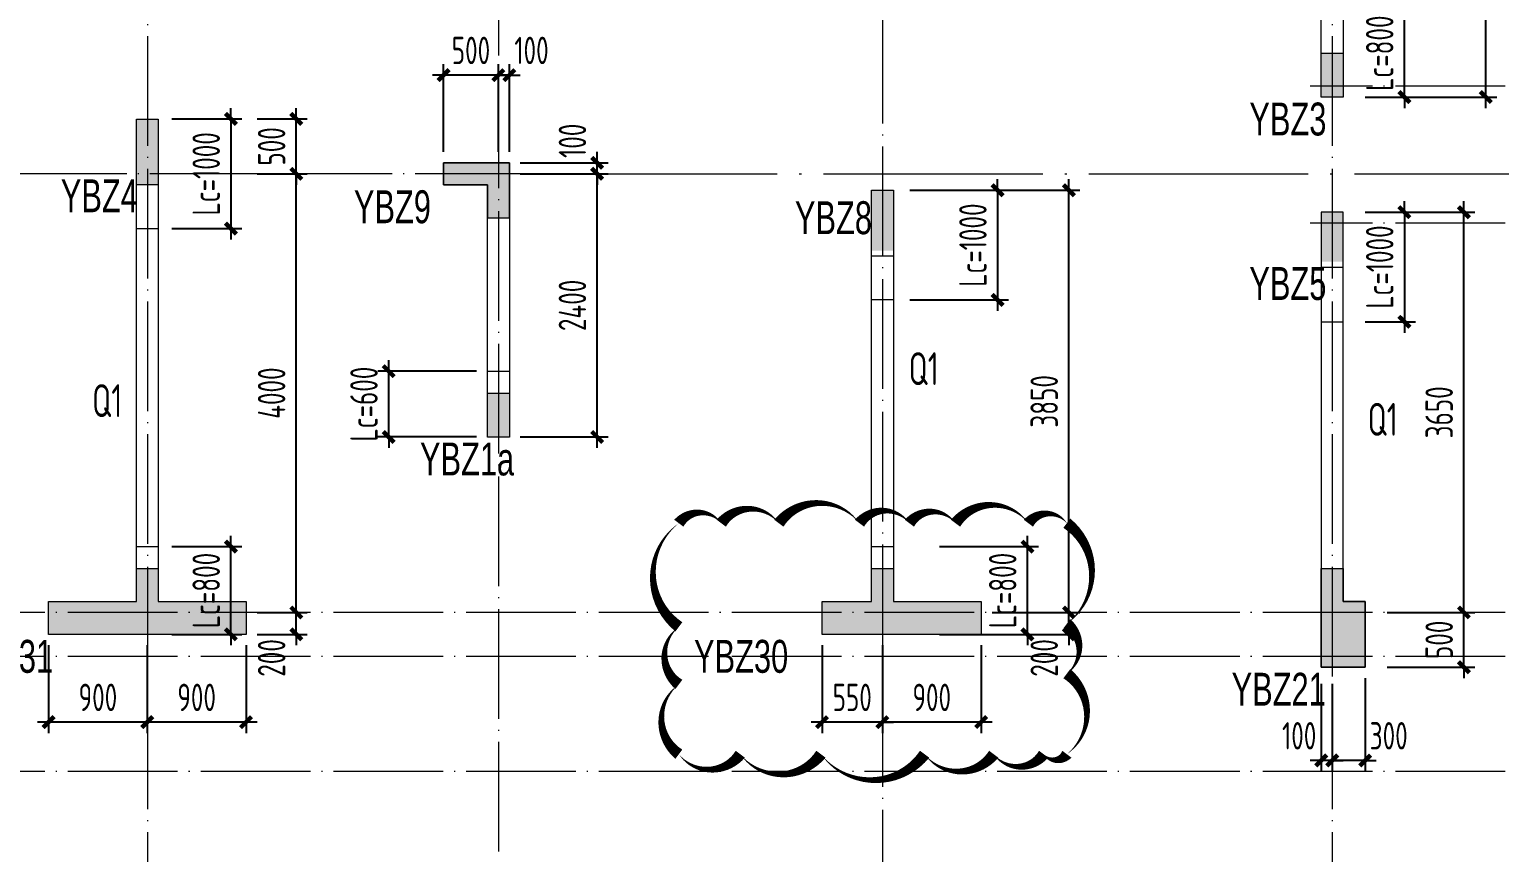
# Model space of a CAD drawing. Extents: x 5874492 to 7194610, y -939842 to -279257.
# Drawn here: x 6324135 to 6337536, y -705438 to -697931 of the extents above; entities that cross this region are included whole.
import ezdxf
from ezdxf.enums import TextEntityAlignment as Align

# ---------------------------------------------------------------- set-up
doc = ezdxf.new("R2010")
doc.units = 0
doc.header["$LTSCALE"] = 1000
doc.linetypes.add('DOTE', pattern=[2.42, 2, -0.2, 0.02, -0.2])
for name, color, linetype, lineweight in [('A-轴线-塔楼', 1, 'DOTE', 9), ('A-轴线-隔墙', 41, 'DOTE', 9), ('S-基础-HATCH', 251, 'Continuous', 20), ('S-墙柱-COLU', 50, 'Continuous', 20), ('S-墙柱-DIM', 3, 'Continuous', 20), ('S-墙柱-Lc填充', 8, 'Continuous', 20), ('S-墙柱-WALL', 6, 'Continuous', 20), ('S-墙柱-编号', 4, 'Continuous', 20), ('S-轴网-轴线', 1, 'DOTE', 9), ('S-通用-TEXT', 7, 'Continuous', 20)]:
    doc.layers.add(name, color=color, linetype=linetype, lineweight=lineweight)
doc.layers.add('S-活动层-非打印1', color=170, linetype='Continuous', plot=False)
doc.styles.add('BW_Dim', font='Bweng.shx', dxfattribs={"width": 0.7, "bigfont": 'hztxt.shx'})
doc.styles.add('TSSD_Dimension', font='tssdeng.shx', dxfattribs={"width": 0.7, "bigfont": 'tssdchn.shx'})
doc.styles.add('TSSD_Rein', font='tssdeng.shx', dxfattribs={"width": 0.7, "bigfont": 'hztxt.shx'})
doc.dimstyles.new('TSSD_100_100', dxfattribs={"dimtxt": 250, "dimasz": 100, "dimexe": 100, "dimexo": 100, "dimgap": 100, "dimtad": 1, "dimdec": 0, "dimzin": 0, "dimdsep": 46, "dimtxsty": 'TSSD_Dimension', "dimblk": 'ARCHTICK', "dimcen": 0, "dimdle": 100, "dimclrt": 7, "dimadec": 0, "dimazin": 0, "dimtfac": 1, "dimtdec": 0, "dimtix": 1, "dimtmove": 2, "dimatfit": 0, "dimfxl": 0, "dimtolj": 1, "dimtzin": 0, "dimarcsym": 0})

# ---------------------------------------------------------------- blocks, each defined once
blk = doc.blocks.new('_ArchTick')
at = {"color": 0, "linetype": 'ByBlock', "const_width": 0.4}
blk.add_lwpolyline([(-0.5, -0.5), (0.5, 0.5)], dxfattribs=at)
blk = doc.blocks.new('*D1022')
at = {"layer": 'Defpoints', "color": 0, "transparency": 16777216}
for p in [(6324310, -703448), (6325210, -703448), (6324310, -704248)]:
    blk.add_point(p, dxfattribs=at)
at = {"layer": 'S-墙柱-DIM', "color": 0, "lineweight": -2, "transparency": 16777216}
for p, q in [((6324310, -703548), (6324310, -704348)), ((6325210, -703548), (6325210, -704348)), ((6325310, -704248), (6324210, -704248))]:
    blk.add_line(p, q, dxfattribs=at)
at = {"layer": 'S-墙柱-DIM', "color": 0, "lineweight": -2, "transparency": 16777216, "xscale": 100, "yscale": 100, "zscale": 100, "rotation": 180}
blk.add_blockref('_ArchTick', (6324310, -704248), dxfattribs=at)
at = {"layer": 'S-墙柱-DIM', "color": 0, "lineweight": -2, "transparency": 16777216, "xscale": 100, "yscale": 100, "zscale": 100}
blk.add_blockref('_ArchTick', (6325210, -704248), dxfattribs=at)
at = {"layer": 'S-墙柱-DIM', "color": 7, "transparency": 16777216, "insert": (6324760, -704023), "char_height": 250, "attachment_point": 5, "style": 'TSSD_Dimension'}
blk.add_mtext('\\A1;900', dxfattribs=at)
blk = doc.blocks.new('*D1023')
at = {"layer": 'Defpoints', "color": 0, "transparency": 16777216}
for p in [(6325210, -703448), (6326110, -703448), (6325210, -704248)]:
    blk.add_point(p, dxfattribs=at)
at = {"layer": 'S-墙柱-DIM', "color": 0, "lineweight": -2, "transparency": 16777216}
for p, q in [((6325210, -703548), (6325210, -704348)), ((6326110, -703548), (6326110, -704348)), ((6326210, -704248), (6325110, -704248))]:
    blk.add_line(p, q, dxfattribs=at)
at = {"layer": 'S-墙柱-DIM', "color": 0, "lineweight": -2, "transparency": 16777216, "xscale": 100, "yscale": 100, "zscale": 100, "rotation": 180}
blk.add_blockref('_ArchTick', (6325210, -704248), dxfattribs=at)
at = {"layer": 'S-墙柱-DIM', "color": 0, "lineweight": -2, "transparency": 16777216, "xscale": 100, "yscale": 100, "zscale": 100}
blk.add_blockref('_ArchTick', (6326110, -704248), dxfattribs=at)
at = {"layer": 'S-墙柱-DIM', "color": 7, "transparency": 16777216, "insert": (6325660, -704023), "char_height": 250, "attachment_point": 5, "style": 'TSSD_Dimension'}
blk.add_mtext('\\A1;900', dxfattribs=at)
blk = doc.blocks.new('*D1024')
at = {"layer": 'Defpoints', "color": 0, "transparency": 16777216}
for p in [(6326110, -698748), (6326568, -698748), (6326110, -699248)]:
    blk.add_point(p, dxfattribs=at)
at = {"layer": 'S-墙柱-DIM', "color": 0, "lineweight": -2, "transparency": 16777216}
for p, q in [((6326568, -698748), (6326568, -698648)), ((6326210, -698748), (6326668, -698748)), ((6326568, -699248), (6326568, -698748)), ((6326210, -699248), (6326668, -699248)), ((6326568, -699248), (6326568, -699348))]:
    blk.add_line(p, q, dxfattribs=at)
at = {"layer": 'S-墙柱-DIM', "color": 0, "lineweight": -2, "transparency": 16777216, "xscale": 100, "yscale": 100, "zscale": 100}
for p, rotation in [((6326568, -698748), 270), ((6326568, -699248), 90)]:
    blk.add_blockref('_ArchTick', p, dxfattribs=dict(at, rotation=rotation))
at = {"layer": 'S-墙柱-DIM', "color": 7, "transparency": 16777216, "insert": (6326343, -698998), "char_height": 250, "attachment_point": 5, "rotation": 90, "style": 'TSSD_Dimension'}
blk.add_mtext('\\A1;500', dxfattribs=at)
blk = doc.blocks.new('*D1025')
at = {"layer": 'Defpoints', "color": 0, "transparency": 16777216}
for p in [(6326110, -699248), (6326568, -699248), (6326110, -703248)]:
    blk.add_point(p, dxfattribs=at)
at = {"layer": 'S-墙柱-DIM', "color": 0, "lineweight": -2, "transparency": 16777216}
for p, q in [((6326568, -703348), (6326568, -699148)), ((6326210, -699248), (6326668, -699248)), ((6326210, -703248), (6326668, -703248))]:
    blk.add_line(p, q, dxfattribs=at)
at = {"layer": 'S-墙柱-DIM', "color": 0, "lineweight": -2, "transparency": 16777216, "xscale": 100, "yscale": 100, "zscale": 100}
for p, rotation in [((6326568, -699248), 90), ((6326568, -703248), 270)]:
    blk.add_blockref('_ArchTick', p, dxfattribs=dict(at, rotation=rotation))
at = {"layer": 'S-墙柱-DIM', "color": 7, "transparency": 16777216, "insert": (6326343, -701248), "char_height": 250, "attachment_point": 5, "rotation": 90, "style": 'TSSD_Dimension'}
blk.add_mtext('\\A1;4000', dxfattribs=at)
blk = doc.blocks.new('*D1026')
at = {"layer": 'Defpoints', "color": 0, "transparency": 16777216}
for p in [(6326110, -703248), (6326568, -703248), (6326110, -703448)]:
    blk.add_point(p, dxfattribs=at)
at = {"layer": 'S-墙柱-DIM', "color": 0, "lineweight": -2, "transparency": 16777216}
for p, q in [((6326568, -703248), (6326568, -703148)), ((6326210, -703248), (6326668, -703248)), ((6326568, -703448), (6326568, -703248)), ((6326210, -703448), (6326668, -703448)), ((6326568, -703448), (6326568, -703548))]:
    blk.add_line(p, q, dxfattribs=at)
at = {"layer": 'S-墙柱-DIM', "color": 0, "lineweight": -2, "transparency": 16777216, "xscale": 100, "yscale": 100, "zscale": 100}
for p, rotation in [((6326568, -703248), 270), ((6326568, -703448), 90)]:
    blk.add_blockref('_ArchTick', p, dxfattribs=dict(at, rotation=rotation))
at = {"layer": 'S-墙柱-DIM', "color": 7, "transparency": 16777216, "insert": (6326343, -703663), "char_height": 250, "attachment_point": 5, "rotation": 90, "style": 'TSSD_Dimension'}
blk.add_mtext('\\A1;200', dxfattribs=at)
blk = doc.blocks.new('*D1036')
at = {"layer": 'Defpoints', "color": 0, "transparency": 16777216}
for p in [(6327910, -698348), (6327910, -699148), (6328410, -699148)]:
    blk.add_point(p, dxfattribs=at)
at = {"layer": 'S-墙柱-DIM', "color": 0, "lineweight": -2, "transparency": 16777216}
for p, q in [((6327910, -699048), (6327910, -698248)), ((6328410, -699048), (6328410, -698248)), ((6327910, -698348), (6327810, -698348)), ((6328410, -698348), (6327910, -698348)), ((6328410, -698348), (6328510, -698348))]:
    blk.add_line(p, q, dxfattribs=at)
at = {"layer": 'S-墙柱-DIM', "color": 0, "lineweight": -2, "transparency": 16777216, "xscale": 100, "yscale": 100, "zscale": 100}
blk.add_blockref('_ArchTick', (6327910, -698348), dxfattribs=at)
at = {"layer": 'S-墙柱-DIM', "color": 0, "lineweight": -2, "transparency": 16777216, "xscale": 100, "yscale": 100, "zscale": 100, "rotation": 180}
blk.add_blockref('_ArchTick', (6328410, -698348), dxfattribs=at)
at = {"layer": 'S-墙柱-DIM', "color": 7, "transparency": 16777216, "insert": (6328160, -698123), "char_height": 250, "attachment_point": 5, "style": 'TSSD_Dimension'}
blk.add_mtext('\\A1;500', dxfattribs=at)
blk = doc.blocks.new('*D1037')
at = {"layer": 'Defpoints', "color": 0, "transparency": 16777216}
for p in [(6328410, -698348), (6328410, -699148), (6328510, -699148)]:
    blk.add_point(p, dxfattribs=at)
at = {"layer": 'S-墙柱-DIM', "color": 0, "lineweight": -2, "transparency": 16777216}
for p, q in [((6328410, -699048), (6328410, -698248)), ((6328510, -699048), (6328510, -698248)), ((6328410, -698348), (6328310, -698348)), ((6328510, -698348), (6328410, -698348)), ((6328510, -698348), (6328610, -698348))]:
    blk.add_line(p, q, dxfattribs=at)
at = {"layer": 'S-墙柱-DIM', "color": 0, "lineweight": -2, "transparency": 16777216, "xscale": 100, "yscale": 100, "zscale": 100}
blk.add_blockref('_ArchTick', (6328410, -698348), dxfattribs=at)
at = {"layer": 'S-墙柱-DIM', "color": 0, "lineweight": -2, "transparency": 16777216, "xscale": 100, "yscale": 100, "zscale": 100, "rotation": 180}
blk.add_blockref('_ArchTick', (6328510, -698348), dxfattribs=at)
at = {"layer": 'S-墙柱-DIM', "color": 7, "transparency": 16777216, "insert": (6328712, -698123), "char_height": 250, "attachment_point": 5, "style": 'TSSD_Dimension'}
blk.add_mtext('\\A1;100', dxfattribs=at)
blk = doc.blocks.new('*D1038')
at = {"layer": 'Defpoints', "color": 0, "transparency": 16777216}
for p in [(6328510, -699148), (6329310, -699148), (6328510, -699248)]:
    blk.add_point(p, dxfattribs=at)
at = {"layer": 'S-墙柱-DIM', "color": 0, "lineweight": -2, "transparency": 16777216}
for p, q in [((6329310, -699148), (6329310, -699048)), ((6328610, -699148), (6329410, -699148)), ((6329310, -699248), (6329310, -699148)), ((6328610, -699248), (6329410, -699248)), ((6329310, -699248), (6329310, -699348))]:
    blk.add_line(p, q, dxfattribs=at)
at = {"layer": 'S-墙柱-DIM', "color": 0, "lineweight": -2, "transparency": 16777216, "xscale": 100, "yscale": 100, "zscale": 100}
for p, rotation in [((6329310, -699148), 270), ((6329310, -699248), 90)]:
    blk.add_blockref('_ArchTick', p, dxfattribs=dict(at, rotation=rotation))
at = {"layer": 'S-墙柱-DIM', "color": 7, "transparency": 16777216, "insert": (6329085, -698947), "char_height": 250, "attachment_point": 5, "rotation": 90, "style": 'TSSD_Dimension'}
blk.add_mtext('\\A1;100', dxfattribs=at)
blk = doc.blocks.new('*D1039')
at = {"layer": 'Defpoints', "color": 0, "transparency": 16777216}
for p in [(6328510, -699248), (6329310, -699248), (6328510, -701648)]:
    blk.add_point(p, dxfattribs=at)
at = {"layer": 'S-墙柱-DIM', "color": 0, "lineweight": -2, "transparency": 16777216}
for p, q in [((6329310, -701748), (6329310, -699148)), ((6328610, -699248), (6329410, -699248)), ((6328610, -701648), (6329410, -701648))]:
    blk.add_line(p, q, dxfattribs=at)
at = {"layer": 'S-墙柱-DIM', "color": 0, "lineweight": -2, "transparency": 16777216, "xscale": 100, "yscale": 100, "zscale": 100}
for p, rotation in [((6329310, -699248), 90), ((6329310, -701648), 270)]:
    blk.add_blockref('_ArchTick', p, dxfattribs=dict(at, rotation=rotation))
at = {"layer": 'S-墙柱-DIM', "color": 7, "transparency": 16777216, "insert": (6329085, -700448), "char_height": 250, "attachment_point": 5, "rotation": 90, "style": 'TSSD_Dimension'}
blk.add_mtext('\\A1;2400', dxfattribs=at)
blk = doc.blocks.new('*D1050')
at = {"layer": 'Defpoints', "color": 0, "transparency": 16777216}
for p in [(6331360, -703448), (6331910, -703448), (6331360, -704248)]:
    blk.add_point(p, dxfattribs=at)
at = {"layer": 'S-墙柱-DIM', "color": 0, "lineweight": -2, "transparency": 16777216}
for p, q in [((6331360, -703548), (6331360, -704348)), ((6331910, -703548), (6331910, -704348)), ((6331360, -704248), (6331260, -704248)), ((6331910, -704248), (6331360, -704248)), ((6331910, -704248), (6332010, -704248))]:
    blk.add_line(p, q, dxfattribs=at)
at = {"layer": 'S-墙柱-DIM', "color": 0, "lineweight": -2, "transparency": 16777216, "xscale": 100, "yscale": 100, "zscale": 100}
blk.add_blockref('_ArchTick', (6331360, -704248), dxfattribs=at)
at = {"layer": 'S-墙柱-DIM', "color": 0, "lineweight": -2, "transparency": 16777216, "xscale": 100, "yscale": 100, "zscale": 100, "rotation": 180}
blk.add_blockref('_ArchTick', (6331910, -704248), dxfattribs=at)
at = {"layer": 'S-墙柱-DIM', "color": 7, "transparency": 16777216, "insert": (6331635, -704023), "char_height": 250, "attachment_point": 5, "style": 'TSSD_Dimension'}
blk.add_mtext('\\A1;550', dxfattribs=at)
blk = doc.blocks.new('*D1051')
at = {"layer": 'Defpoints', "color": 0, "transparency": 16777216}
for p in [(6331910, -703448), (6332810, -703448), (6331910, -704248)]:
    blk.add_point(p, dxfattribs=at)
at = {"layer": 'S-墙柱-DIM', "color": 0, "lineweight": -2, "transparency": 16777216}
for p, q in [((6331910, -703548), (6331910, -704348)), ((6332810, -703548), (6332810, -704348)), ((6332910, -704248), (6331810, -704248))]:
    blk.add_line(p, q, dxfattribs=at)
at = {"layer": 'S-墙柱-DIM', "color": 0, "lineweight": -2, "transparency": 16777216, "xscale": 100, "yscale": 100, "zscale": 100, "rotation": 180}
blk.add_blockref('_ArchTick', (6331910, -704248), dxfattribs=at)
at = {"layer": 'S-墙柱-DIM', "color": 0, "lineweight": -2, "transparency": 16777216, "xscale": 100, "yscale": 100, "zscale": 100}
blk.add_blockref('_ArchTick', (6332810, -704248), dxfattribs=at)
at = {"layer": 'S-墙柱-DIM', "color": 7, "transparency": 16777216, "insert": (6332360, -704023), "char_height": 250, "attachment_point": 5, "style": 'TSSD_Dimension'}
blk.add_mtext('\\A1;900', dxfattribs=at)
blk = doc.blocks.new('*D1052')
at = {"layer": 'Defpoints', "color": 0, "transparency": 16777216}
for p in [(6332810, -699398), (6333610, -699398), (6332810, -703248)]:
    blk.add_point(p, dxfattribs=at)
at = {"layer": 'S-墙柱-DIM', "color": 0, "lineweight": -2, "transparency": 16777216}
for p, q in [((6333610, -703348), (6333610, -699298)), ((6332910, -699398), (6333710, -699398)), ((6332910, -703248), (6333710, -703248))]:
    blk.add_line(p, q, dxfattribs=at)
at = {"layer": 'S-墙柱-DIM', "color": 0, "lineweight": -2, "transparency": 16777216, "xscale": 100, "yscale": 100, "zscale": 100}
for p, rotation in [((6333610, -699398), 90), ((6333610, -703248), 270)]:
    blk.add_blockref('_ArchTick', p, dxfattribs=dict(at, rotation=rotation))
at = {"layer": 'S-墙柱-DIM', "color": 7, "transparency": 16777216, "insert": (6333385, -701323), "char_height": 250, "attachment_point": 5, "rotation": 90, "style": 'TSSD_Dimension'}
blk.add_mtext('\\A1;3850', dxfattribs=at)
blk = doc.blocks.new('*D1053')
at = {"layer": 'Defpoints', "color": 0, "transparency": 16777216}
for p in [(6332810, -703248), (6333610, -703248), (6332810, -703448)]:
    blk.add_point(p, dxfattribs=at)
at = {"layer": 'S-墙柱-DIM', "color": 0, "lineweight": -2, "transparency": 16777216}
for p, q in [((6333610, -703248), (6333610, -703148)), ((6332910, -703248), (6333710, -703248)), ((6333610, -703448), (6333610, -703248)), ((6332910, -703448), (6333710, -703448)), ((6333610, -703448), (6333610, -703548))]:
    blk.add_line(p, q, dxfattribs=at)
at = {"layer": 'S-墙柱-DIM', "color": 0, "lineweight": -2, "transparency": 16777216, "xscale": 100, "yscale": 100, "zscale": 100}
for p, rotation in [((6333610, -703248), 270), ((6333610, -703448), 90)]:
    blk.add_blockref('_ArchTick', p, dxfattribs=dict(at, rotation=rotation))
at = {"layer": 'S-墙柱-DIM', "color": 7, "transparency": 16777216, "insert": (6333385, -703663), "char_height": 250, "attachment_point": 5, "rotation": 90, "style": 'TSSD_Dimension'}
blk.add_mtext('\\A1;200', dxfattribs=at)
blk = doc.blocks.new('*D1063')
at = {"layer": 'Defpoints', "color": 0, "transparency": 16777216}
for p in [(6336610, -695648), (6337410, -695648), (6336610, -698548)]:
    blk.add_point(p, dxfattribs=at)
at = {"layer": 'S-墙柱-DIM', "color": 0, "lineweight": -2, "transparency": 16777216}
for p, q in [((6337410, -698648), (6337410, -695548)), ((6336710, -695648), (6337510, -695648)), ((6336710, -698548), (6337510, -698548))]:
    blk.add_line(p, q, dxfattribs=at)
at = {"layer": 'S-墙柱-DIM', "color": 0, "lineweight": -2, "transparency": 16777216, "xscale": 100, "yscale": 100, "zscale": 100}
for p, rotation in [((6337410, -695648), 90), ((6337410, -698548), 270)]:
    blk.add_blockref('_ArchTick', p, dxfattribs=dict(at, rotation=rotation))
at = {"layer": 'S-墙柱-DIM', "color": 7, "transparency": 16777216, "insert": (6337185, -697098), "char_height": 250, "attachment_point": 5, "rotation": 90, "style": 'TSSD_Dimension'}
blk.add_mtext('\\A1;2900', dxfattribs=at)
blk = doc.blocks.new('*D1064')
at = {"layer": 'Defpoints', "color": 0, "transparency": 16777216}
for p in [(6335910, -703798), (6336010, -703798), (6335910, -704598)]:
    blk.add_point(p, dxfattribs=at)
at = {"layer": 'S-墙柱-DIM', "color": 0, "lineweight": -2, "transparency": 16777216}
for p, q in [((6335910, -703898), (6335910, -704698)), ((6336010, -703898), (6336010, -704698)), ((6335910, -704598), (6335810, -704598)), ((6336010, -704598), (6335910, -704598)), ((6336010, -704598), (6336110, -704598))]:
    blk.add_line(p, q, dxfattribs=at)
at = {"layer": 'S-墙柱-DIM', "color": 0, "lineweight": -2, "transparency": 16777216, "xscale": 100, "yscale": 100, "zscale": 100}
blk.add_blockref('_ArchTick', (6335910, -704598), dxfattribs=at)
at = {"layer": 'S-墙柱-DIM', "color": 0, "lineweight": -2, "transparency": 16777216, "xscale": 100, "yscale": 100, "zscale": 100, "rotation": 180}
blk.add_blockref('_ArchTick', (6336010, -704598), dxfattribs=at)
at = {"layer": 'S-墙柱-DIM', "color": 7, "transparency": 16777216, "insert": (6335709, -704373), "char_height": 250, "attachment_point": 5, "style": 'TSSD_Dimension'}
blk.add_mtext('\\A1;100', dxfattribs=at)
blk = doc.blocks.new('*D1065')
at = {"layer": 'Defpoints', "color": 0, "transparency": 16777216}
for p in [(6336310, -703748), (6336010, -703798), (6336010, -704598)]:
    blk.add_point(p, dxfattribs=at)
at = {"layer": 'S-墙柱-DIM', "color": 0, "lineweight": -2, "transparency": 16777216}
for p, q in [((6336010, -703898), (6336010, -704698)), ((6336310, -703848), (6336310, -704698)), ((6336010, -704598), (6335910, -704598)), ((6336310, -704598), (6336010, -704598)), ((6336310, -704598), (6336410, -704598))]:
    blk.add_line(p, q, dxfattribs=at)
at = {"layer": 'S-墙柱-DIM', "color": 0, "lineweight": -2, "transparency": 16777216, "xscale": 100, "yscale": 100, "zscale": 100}
blk.add_blockref('_ArchTick', (6336010, -704598), dxfattribs=at)
at = {"layer": 'S-墙柱-DIM', "color": 0, "lineweight": -2, "transparency": 16777216, "xscale": 100, "yscale": 100, "zscale": 100, "rotation": 180}
blk.add_blockref('_ArchTick', (6336310, -704598), dxfattribs=at)
at = {"layer": 'S-墙柱-DIM', "color": 7, "transparency": 16777216, "insert": (6336525, -704373), "char_height": 250, "attachment_point": 5, "style": 'TSSD_Dimension'}
blk.add_mtext('\\A1;300', dxfattribs=at)
blk = doc.blocks.new('*D1066')
at = {"layer": 'Defpoints', "color": 0, "transparency": 16777216}
for p in [(6336410, -699598), (6337210, -699598), (6336410, -703248)]:
    blk.add_point(p, dxfattribs=at)
at = {"layer": 'S-墙柱-DIM', "color": 0, "lineweight": -2, "transparency": 16777216}
for p, q in [((6336510, -699598), (6337310, -699598)), ((6337210, -703348), (6337210, -699498)), ((6336510, -703248), (6337310, -703248))]:
    blk.add_line(p, q, dxfattribs=at)
at = {"layer": 'S-墙柱-DIM', "color": 0, "lineweight": -2, "transparency": 16777216, "xscale": 100, "yscale": 100, "zscale": 100}
for p, rotation in [((6337210, -699598), 90), ((6337210, -703248), 270)]:
    blk.add_blockref('_ArchTick', p, dxfattribs=dict(at, rotation=rotation))
at = {"layer": 'S-墙柱-DIM', "color": 7, "transparency": 16777216, "insert": (6336985, -701423), "char_height": 250, "attachment_point": 5, "rotation": 90, "style": 'TSSD_Dimension'}
blk.add_mtext('\\A1;3650', dxfattribs=at)
blk = doc.blocks.new('*D1067')
at = {"layer": 'Defpoints', "color": 0, "transparency": 16777216}
for p in [(6336410, -703248), (6337210, -703248), (6336410, -703748)]:
    blk.add_point(p, dxfattribs=at)
at = {"layer": 'S-墙柱-DIM', "color": 0, "lineweight": -2, "transparency": 16777216}
for p, q in [((6337210, -703248), (6337210, -703148)), ((6336510, -703248), (6337310, -703248)), ((6337210, -703748), (6337210, -703248)), ((6336510, -703748), (6337310, -703748)), ((6337210, -703748), (6337210, -703848))]:
    blk.add_line(p, q, dxfattribs=at)
at = {"layer": 'S-墙柱-DIM', "color": 0, "lineweight": -2, "transparency": 16777216, "xscale": 100, "yscale": 100, "zscale": 100}
for p, rotation in [((6337210, -703248), 270), ((6337210, -703748), 90)]:
    blk.add_blockref('_ArchTick', p, dxfattribs=dict(at, rotation=rotation))
at = {"layer": 'S-墙柱-DIM', "color": 7, "transparency": 16777216, "insert": (6336985, -703498), "char_height": 250, "attachment_point": 5, "rotation": 90, "style": 'TSSD_Dimension'}
blk.add_mtext('\\A1;500', dxfattribs=at)
blk = doc.blocks.new('*D1078')
at = {"layer": 'Defpoints', "color": 0, "transparency": 16777216}
for p in [(6336210, -697748), (6336668, -697748), (6336210, -698548)]:
    blk.add_point(p, dxfattribs=at)
at = {"layer": 'S-墙柱-DIM', "color": 0, "lineweight": -2, "transparency": 16777216}
for p, q in [((6336668, -697748), (6336668, -697648)), ((6336310, -697748), (6336768, -697748)), ((6336668, -698548), (6336668, -697748)), ((6336310, -698548), (6336768, -698548)), ((6336668, -698548), (6336668, -698648))]:
    blk.add_line(p, q, dxfattribs=at)
at = {"layer": 'S-墙柱-DIM', "color": 0, "lineweight": -2, "transparency": 16777216, "xscale": 100, "yscale": 100, "zscale": 100}
for p, rotation in [((6336668, -697748), 270), ((6336668, -698548), 90)]:
    blk.add_blockref('_ArchTick', p, dxfattribs=dict(at, rotation=rotation))
at = {"layer": 'S-墙柱-DIM', "color": 7, "transparency": 16777216, "insert": (6336443, -698148), "char_height": 250, "attachment_point": 5, "rotation": 90, "style": 'TSSD_Dimension'}
blk.add_mtext('\\A1;Lc=800', dxfattribs=at)
blk = doc.blocks.new('*D1081')
at = {"layer": 'Defpoints', "color": 0, "transparency": 16777216}
for p in [(6336210, -699598), (6336210, -700598), (6336668, -700598)]:
    blk.add_point(p, dxfattribs=at)
at = {"layer": 'S-墙柱-DIM', "color": 0, "lineweight": -2, "transparency": 16777216}
for p, q in [((6336310, -699598), (6336768, -699598)), ((6336668, -699598), (6336668, -699498)), ((6336668, -699598), (6336668, -700598)), ((6336310, -700598), (6336768, -700598)), ((6336668, -700598), (6336668, -700698))]:
    blk.add_line(p, q, dxfattribs=at)
at = {"layer": 'S-墙柱-DIM', "color": 0, "lineweight": -2, "transparency": 16777216, "xscale": 100, "yscale": 100, "zscale": 100}
for p, rotation in [((6336668, -699598), 270), ((6336668, -700598), 90)]:
    blk.add_blockref('_ArchTick', p, dxfattribs=dict(at, rotation=rotation))
at = {"layer": 'S-墙柱-DIM', "color": 7, "transparency": 16777216, "insert": (6336443, -700098), "char_height": 250, "attachment_point": 5, "rotation": 90, "style": 'TSSD_Dimension'}
blk.add_mtext('\\A1;Lc=1000', dxfattribs=at)
blk = doc.blocks.new('*D1082')
at = {"layer": 'Defpoints', "color": 0, "transparency": 16777216}
for p in [(6325335, -698748), (6325335, -699748), (6325972, -699748)]:
    blk.add_point(p, dxfattribs=at)
at = {"layer": 'S-墙柱-DIM', "color": 0, "lineweight": -2, "transparency": 16777216}
for p, q in [((6325972, -698748), (6325972, -698648)), ((6325435, -698748), (6326072, -698748)), ((6325972, -698748), (6325972, -699748)), ((6325435, -699748), (6326072, -699748)), ((6325972, -699748), (6325972, -699848))]:
    blk.add_line(p, q, dxfattribs=at)
at = {"layer": 'S-墙柱-DIM', "color": 0, "lineweight": -2, "transparency": 16777216, "xscale": 100, "yscale": 100, "zscale": 100}
for p, rotation in [((6325972, -698748), 270), ((6325972, -699748), 90)]:
    blk.add_blockref('_ArchTick', p, dxfattribs=dict(at, rotation=rotation))
at = {"layer": 'S-墙柱-DIM', "color": 7, "transparency": 16777216, "insert": (6325747, -699248), "char_height": 250, "attachment_point": 5, "rotation": 90, "style": 'TSSD_Dimension'}
blk.add_mtext('\\A1;Lc=1000', dxfattribs=at)
blk = doc.blocks.new('*D1083')
at = {"layer": 'Defpoints', "color": 0, "transparency": 16777216}
for p in [(6325335, -702648), (6325972, -702648), (6325335, -703448)]:
    blk.add_point(p, dxfattribs=at)
at = {"layer": 'S-墙柱-DIM', "color": 0, "lineweight": -2, "transparency": 16777216}
for p, q in [((6325972, -702648), (6325972, -702548)), ((6325435, -702648), (6326072, -702648)), ((6325972, -703448), (6325972, -702648)), ((6325435, -703448), (6326072, -703448)), ((6325972, -703448), (6325972, -703548))]:
    blk.add_line(p, q, dxfattribs=at)
at = {"layer": 'S-墙柱-DIM', "color": 0, "lineweight": -2, "transparency": 16777216, "xscale": 100, "yscale": 100, "zscale": 100}
for p, rotation in [((6325972, -702648), 270), ((6325972, -703448), 90)]:
    blk.add_blockref('_ArchTick', p, dxfattribs=dict(at, rotation=rotation))
at = {"layer": 'S-墙柱-DIM', "color": 7, "transparency": 16777216, "insert": (6325747, -703048), "char_height": 250, "attachment_point": 5, "rotation": 90, "style": 'TSSD_Dimension'}
blk.add_mtext('\\A1;Lc=800', dxfattribs=at)
blk = doc.blocks.new('*D1084')
at = {"layer": 'Defpoints', "color": 0, "transparency": 16777216}
for p in [(6332060, -699398), (6332060, -700398), (6332960, -700398)]:
    blk.add_point(p, dxfattribs=at)
at = {"layer": 'S-墙柱-DIM', "color": 0, "lineweight": -2, "transparency": 16777216}
for p, q in [((6332960, -699398), (6332960, -699298)), ((6332160, -699398), (6333060, -699398)), ((6332960, -699398), (6332960, -700398)), ((6332160, -700398), (6333060, -700398)), ((6332960, -700398), (6332960, -700498))]:
    blk.add_line(p, q, dxfattribs=at)
at = {"layer": 'S-墙柱-DIM', "color": 0, "lineweight": -2, "transparency": 16777216, "xscale": 100, "yscale": 100, "zscale": 100}
for p, rotation in [((6332960, -699398), 270), ((6332960, -700398), 90)]:
    blk.add_blockref('_ArchTick', p, dxfattribs=dict(at, rotation=rotation))
at = {"layer": 'S-墙柱-DIM', "color": 7, "transparency": 16777216, "insert": (6332735, -699898), "char_height": 250, "attachment_point": 5, "rotation": 90, "style": 'TSSD_Dimension'}
blk.add_mtext('\\A1;Lc=1000', dxfattribs=at)
blk = doc.blocks.new('*D1085')
at = {"layer": 'Defpoints', "color": 0, "transparency": 16777216}
for p in [(6332332, -702648), (6333232, -702648), (6332332, -703448)]:
    blk.add_point(p, dxfattribs=at)
at = {"layer": 'S-墙柱-DIM', "color": 0, "lineweight": -2, "transparency": 16777216}
for p, q in [((6333232, -702648), (6333232, -702548)), ((6332432, -702648), (6333332, -702648)), ((6333232, -703448), (6333232, -702648)), ((6332432, -703448), (6333332, -703448)), ((6333232, -703448), (6333232, -703548))]:
    blk.add_line(p, q, dxfattribs=at)
at = {"layer": 'S-墙柱-DIM', "color": 0, "lineweight": -2, "transparency": 16777216, "xscale": 100, "yscale": 100, "zscale": 100}
for p, rotation in [((6333232, -702648), 270), ((6333232, -703448), 90)]:
    blk.add_blockref('_ArchTick', p, dxfattribs=dict(at, rotation=rotation))
at = {"layer": 'S-墙柱-DIM', "color": 7, "transparency": 16777216, "insert": (6333007, -703048), "char_height": 250, "attachment_point": 5, "rotation": 90, "style": 'TSSD_Dimension'}
blk.add_mtext('\\A1;Lc=800', dxfattribs=at)
blk = doc.blocks.new('*D1087')
at = {"layer": 'Defpoints', "color": 0, "transparency": 16777216}
for p in [(6327410, -701048), (6328310, -701048), (6328310, -701648)]:
    blk.add_point(p, dxfattribs=at)
at = {"layer": 'S-墙柱-DIM', "color": 0, "lineweight": -2, "transparency": 16777216}
for p, q in [((6327410, -701048), (6327410, -700948)), ((6328210, -701048), (6327310, -701048)), ((6327410, -701648), (6327410, -701048)), ((6328210, -701648), (6327310, -701648)), ((6327410, -701648), (6327410, -701748))]:
    blk.add_line(p, q, dxfattribs=at)
at = {"layer": 'S-墙柱-DIM', "color": 0, "lineweight": -2, "transparency": 16777216, "xscale": 100, "yscale": 100, "zscale": 100}
for p, rotation in [((6327410, -701048), 270), ((6327410, -701648), 90)]:
    blk.add_blockref('_ArchTick', p, dxfattribs=dict(at, rotation=rotation))
at = {"layer": 'S-墙柱-DIM', "color": 7, "transparency": 16777216, "insert": (6327185, -701348), "char_height": 250, "attachment_point": 5, "rotation": 90, "style": 'TSSD_Dimension'}
blk.add_mtext('\\A1;Lc=600', dxfattribs=at)
blk = doc.blocks.new('ZHOUWANG3')
at = {"layer": 'A-轴线-塔楼', "linetype": 'DOTE', "ltscale": 0.5}
for p, q in [((118952, 248942), (118952, 226834)), ((129752, 248942), (129752, 226834)), ((125652, 241886), (125652, 226834)), ((122152, 240086), (122152, 225988)), ((122394, 235586), (101608, 235586)), ((139798, 231586), (85362, 231586))]:
    blk.add_line(p, q, dxfattribs=at)
at = {"layer": 'A-轴线-隔墙', "ltscale": 0.5}
for p, q in [((139798, 236386), (129552, 236386)), ((139798, 235136), (129552, 235136)), ((139798, 231186), (85362, 231186)), ((139798, 230136), (85362, 230136))]:
    blk.add_line(p, q, dxfattribs=at)

msp = doc.modelspace()

# ---------------------------------------------------------------- hatches: boundary and pattern name
at = {"layer": 'S-基础-HATCH'}
for points in [[(6336110.4, -698548.4), (6335910.4, -698548.4), (6335910.4, -698148.4), (6336110.4, -698148.4)], [(6325110.4, -698748.4), (6325310.4, -698748.4), (6325310.4, -699348.4), (6325110.4, -699348.4)], [(6328310.4, -699348.4), (6328310.4, -699648.4), (6328510.4, -699648.4), (6328510.4, -699148.4), (6327910.4, -699148.4), (6327910.4, -699348.4)], [(6331810.4, -699398.4), (6332010.4, -699398.4), (6332010.4, -699948.4), (6331810.4, -699948.4)], [(6336110.4, -699598.4), (6335910.4, -699598.4), (6335910.4, -700048.4), (6336110.4, -700048.4)], [(6328510.4, -701248.4), (6328510.4, -701648.4), (6328310.4, -701648.4), (6328310.4, -701248.4)], [(6324310.4, -703448.4), (6324310.4, -703148.4), (6325110.4, -703148.4), (6325110.4, -702848.4), (6325310.4, -702848.4), (6325310.4, -703148.4), (6326110.4, -703148.4), (6326110.4, -703448.4)], [(6331360.4, -703148.4), (6331360.4, -703448.4), (6332810.4, -703448.4), (6332810.4, -703148.4), (6332010.4, -703148.4), (6332010.4, -702848.4), (6331810.4, -702848.4), (6331810.4, -703148.4)], [(6336110.4, -703148.4), (6336310.4, -703148.4), (6336310.4, -703748.4), (6335910.4, -703748.4), (6335910.4, -702848.4), (6336110.4, -702848.4)]]:
    msp.add_hatch(color=256, dxfattribs=at).paths.add_polyline_path(points)

# ---------------------------------------------------------------- linework, layer by layer
at = {"layer": 'S-墙柱-COLU'}
for points in [[(6336110.4, -698548.4), (6335910.4, -698548.4), (6335910.4, -698148.4), (6336110.4, -698148.4)], [(6325110.4, -698748.4), (6325310.4, -698748.4), (6325310.4, -699348.4), (6325110.4, -699348.4)], [(6328310.4, -699348.4), (6328310.4, -699648.4), (6328510.4, -699648.4), (6328510.4, -699148.4), (6327910.4, -699148.4), (6327910.4, -699348.4)], [(6331810.4, -699398.4), (6332010.4, -699398.4), (6332010.4, -699998.4), (6331810.4, -699998.4)], [(6336110.4, -699598.4), (6335910.4, -699598.4), (6335910.4, -700098.4), (6336110.4, -700098.4)], [(6328510.4, -701248.4), (6328510.4, -701648.4), (6328310.4, -701648.4), (6328310.4, -701248.4)], [(6324310.4, -703448.4), (6324310.4, -703148.4), (6325110.4, -703148.4), (6325110.4, -702848.4), (6325310.4, -702848.4), (6325310.4, -703148.4), (6326110.4, -703148.4), (6326110.4, -703448.4)], [(6331360.4, -703448.4), (6331360.4, -703148.4), (6331810.4, -703148.4), (6331810.4, -702848.4), (6332010.4, -702848.4), (6332010.4, -703148.4), (6332810.4, -703148.4), (6332810.4, -703448.4)], [(6336110.4, -703148.4), (6336310.4, -703148.4), (6336310.4, -703748.4), (6335910.4, -703748.4), (6335910.4, -702848.4), (6336110.4, -702848.4)]]:
    msp.add_lwpolyline(points, close=True, dxfattribs=at)
at = {"layer": 'S-墙柱-Lc填充'}
for p, q in [((6325310.4, -699748.4), (6325110.4, -699748.4)), ((6332010.4, -700398.4), (6331810.4, -700398.4)), ((6335910.4, -700598.4), (6336110.4, -700598.4)), ((6328310.4, -701048.4), (6328510.4, -701048.4)), ((6325310.4, -702648.4), (6325110.4, -702648.4)), ((6332010.4, -702648.4), (6331810.4, -702648.4))]:
    msp.add_line(p, q, dxfattribs=at)
at = {"layer": 'S-墙柱-WALL'}
for points in [[(6336610.4, -695748.4), (6336110.4, -695748.4), (6336110.4, -698548.4), (6335910.4, -698548.4), (6335910.4, -695498.4), (6336610.4, -695498.4)], [(6324310.4, -703448.4), (6324310.4, -703148.4), (6325110.4, -703148.4), (6325110.4, -698748.4), (6325310.4, -698748.4), (6325310.4, -703148.4), (6326110.4, -703148.4), (6326110.4, -703448.4)], [(6328310.4, -699348.4), (6327910.4, -699348.4), (6327910.4, -699148.4), (6328510.4, -699148.4), (6328510.4, -701648.4), (6328310.4, -701648.4)], [(6331360.4, -703448.4), (6331360.4, -703148.4), (6331810.4, -703148.4), (6331810.4, -699398.4), (6332010.4, -699398.4), (6332010.4, -703148.4), (6332810.4, -703148.4), (6332810.4, -703448.4)], [(6336310.4, -703148.4), (6336110.4, -703148.4), (6336110.4, -699598.4), (6335910.4, -699598.4), (6335910.4, -703748.4), (6336310.4, -703748.4)]]:
    msp.add_lwpolyline(points, close=True, dxfattribs=at)
at = {"layer": 'S-活动层-非打印1'}
msp.add_lwpolyline([(6330054.8, -702434.3, 0, 105, 0.5), (6330054.8, -703379.3, 0, 105, 0.5), (6330054.8, -703904.3, 0, 105, 0.5), (6330054.8, -704541, 0, 105, 0.5), (6330614.8, -704541, 0, 105, 0.5), (6331349.8, -704541, 0, 105, 0.5), (6332294.8, -704541, 0, 105, 0.5), (6332924.8, -704541, 0, 105, 0.5), (6333379.8, -704541, 0, 105, 0.5), (6333591.1, -704541, 0, 105, 0.5), (6333591.1, -703806, 0, 105, 0.5), (6333591.1, -703351, 0, 105, 0.5), (6333591.1, -702434.3, 0, 105, 0.5), (6333241.1, -702434.3, 0, 105, 0.5), (6332576.1, -702434.3, 0, 105, 0.5), (6332156.1, -702434.3, 0, 105, 0.5), (6331701.1, -702434.3, 0, 105, 0.5), (6330966.1, -702434.3, 0, 105, 0.5), (6330441.1, -702434.3, 0, 105, 0.5)], format="xyseb", close=True, dxfattribs=at)
at = {"layer": 'S-轴网-轴线'}
msp.add_lwpolyline([(6328952.2, -699248.4), (6345997, -699248.4)], dxfattribs=at)

# ---------------------------------------------------------------- block references
msp.add_blockref('ZHOUWANG3', (6206258.5, -934834.8))

# ---------------------------------------------------------------- texts
at = {"layer": 'S-墙柱-编号', "style": 'TSSD_Rein', "width": 0.7}
for p in [(6332148.4, -701175.1), (6324706.9, -701466.4), (6336332.4, -701637.2)]:
    msp.add_text('Q1', height=300, dxfattribs=at).set_placement(p)
at = {"layer": 'S-通用-TEXT', "style": 'BW_Dim', "width": 0.7}
for s, p in [('YBZ3', (6335254.7, -698598.4)), ('YBZ4', (6324421.6, -699298.4)), ('YBZ9', (6327093.1, -699398.4)), ('YBZ8', (6331112.7, -699498.4)), ('YBZ5', (6335254.7, -700098.4)), ('YBZ1a', (6327695.1, -701698.4)), ('YBZ31', (6323493.1, -703498.4)), ('YBZ30', (6330193.1, -703498.4)), ('YBZ21', (6335093.1, -703798.4))]:
    msp.add_text(s, height=300, dxfattribs=at).set_placement(p, align=Align.TOP_LEFT)

# ---------------------------------------------------------------- dimensions: what is measured, and where the dimension line sits
at = {"layer": 'S-墙柱-DIM'}
for base, p1, p2, angle, picture, middle in [((6337410.4, -695648.4), (6336610.4, -698548.4), (6336610.4, -695648.4), 90, '*D1063', (6337185.4, -697098.4)), ((6327910.4, -698348.4), (6328410.4, -699148.4), (6327910.4, -699148.4), 180, '*D1036', (6328160.4, -698123.4)), ((6326567.8, -698748.4), (6326110.4, -699248.4), (6326110.4, -698748.4), 90, '*D1024', (6326342.8, -698998.4)), ((6326567.8, -699248.4), (6326110.4, -703248.4), (6326110.4, -699248.4), 90, '*D1025', (6326342.8, -701248.4)), ((6329310.4, -699248.4), (6328510.4, -701648.4), (6328510.4, -699248.4), 90, '*D1039', (6329085.4, -700448.4)), ((6333610.4, -699398.4), (6332810.4, -703248.4), (6332810.4, -699398.4), 90, '*D1052', (6333385.4, -701323.4)), ((6337210.4, -699598.4), (6336410.4, -703248.4), (6336410.4, -699598.4), 90, '*D1066', (6336985.4, -701423.4)), ((6337210.4, -703248.4), (6336410.4, -703748.4), (6336410.4, -703248.4), 90, '*D1067', (6336985.4, -703498.4)), ((6324310.4, -704248.4), (6325210.4, -703448.4), (6324310.4, -703448.4), 180, '*D1022', (6324760.4, -704023.4)), ((6325210.4, -704248.4), (6326110.4, -703448.4), (6325210.4, -703448.4), 180, '*D1023', (6325660.4, -704023.4)), ((6331360.4, -704248.4), (6331910.4, -703448.4), (6331360.4, -703448.4), 180, '*D1050', (6331635.4, -704023.4)), ((6331910.4, -704248.4), (6332810.4, -703448.4), (6331910.4, -703448.4), 180, '*D1051', (6332360.4, -704023.4))]:
    dim = msp.add_linear_dim(base=base, p1=p1, p2=p2, angle=angle, dimstyle='TSSD_100_100', dxfattribs=at)
    dim.commit()
    dim.dimension.update_dxf_attribs({"geometry": picture, "text_midpoint": middle})
for base, p1, p2, angle, picture, middle in [((6336667.9, -697748.4), (6336210.4, -698548.4), (6336210.4, -697748.4), 90, '*D1078', (6336442.9, -698148.4)), ((6325972, -699748.4), (6325335.4, -698748.4), (6325335.4, -699748.4), 270, '*D1082', (6325747, -699248.4)), ((6332960.4, -700398.4), (6332060.4, -699398.4), (6332060.4, -700398.4), 270, '*D1084', (6332735.4, -699898.4)), ((6336667.9, -700598.4), (6336210.4, -699598.4), (6336210.4, -700598.4), 270, '*D1081', (6336442.9, -700098.4)), ((6327410.4, -701048.4), (6328310.4, -701648.4), (6328310.4, -701048.4), 90, '*D1087', (6327185.4, -701348.4)), ((6325972, -702648.4), (6325335.4, -703448.4), (6325335.4, -702648.4), 90, '*D1083', (6325747, -703048.4)), ((6333232.3, -702648.4), (6332332.3, -703448.4), (6332332.3, -702648.4), 90, '*D1085', (6333007.3, -703048.4))]:
    dim = msp.add_linear_dim(base=base, p1=p1, p2=p2, angle=angle, text='Lc=<>', dimstyle='TSSD_100_100', dxfattribs=at)
    dim.commit()
    dim.dimension.update_dxf_attribs({"geometry": picture, "text_midpoint": middle})
for base, p1, p2, angle, picture, middle in [((6328410.4, -698348.4), (6328510.4, -699148.4), (6328410.4, -699148.4), 180, '*D1037', (6328712, -698123.4)), ((6329310.4, -699148.4), (6328510.4, -699248.4), (6328510.4, -699148.4), 90, '*D1038', (6329085.4, -698946.8)), ((6326567.8, -703248.4), (6326110.4, -703448.4), (6326110.4, -703248.4), 90, '*D1026', (6326342.8, -703663.4)), ((6333610.4, -703248.4), (6332810.4, -703448.4), (6332810.4, -703248.4), 90, '*D1053', (6333385.4, -703663.4)), ((6336010.4, -704598.4), (6336310.4, -703748.4), (6336010.4, -703798.4), 180, '*D1065', (6336525.5, -704373.4)), ((6335910.4, -704598.4), (6336010.4, -703798.4), (6335910.4, -703798.4), 180, '*D1064', (6335708.8, -704373.4))]:
    dim = msp.add_linear_dim(base=base, p1=p1, p2=p2, angle=angle, dimstyle='TSSD_100_100', dxfattribs=at)
    dim.commit()
    dim.dimension.update_dxf_attribs({"geometry": picture, "text_midpoint": middle, "dimtype": 128})

doc.saveas('drawing.dxf')
